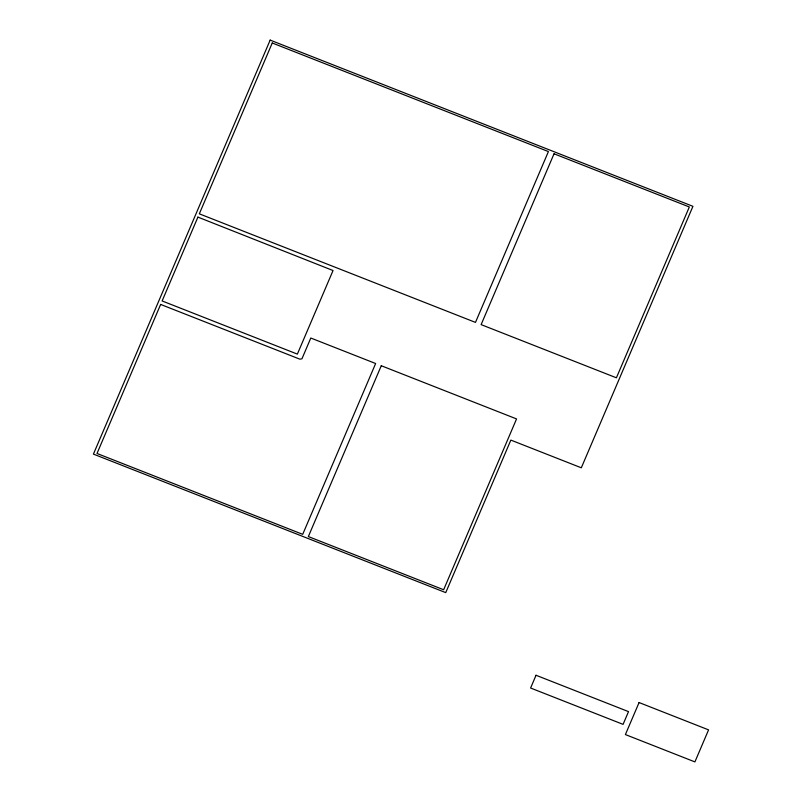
<?xml version="1.0" encoding="UTF-8"?>
<svg xmlns="http://www.w3.org/2000/svg" width="802" height="802" viewBox="0 0 802 802"><rect width="100%" height="100%" fill="white"/><g stroke="black" fill="none" stroke-linecap="round" stroke-linejoin="round"><path stroke-width="1.2" d="M270.164 40.1L93.423 454.102L445.742 592.628L510.854 440.097L581.31 467.797L692.938 206.325L270.164 40.1M160.641 304.429L97.012 453.471L302.705 534.343L375.637 363.517L310.805 338.023L301.943 358.805L299.878 359.176L160.641 304.429M197.914 217.111L162.124 300.95L297.362 354.113L333.041 270.535L197.914 217.111M272.249 42.987L199.317 213.823L475.476 322.394L548.408 151.568L272.249 42.987M381.271 365.732L308.349 536.558L443.636 589.751L516.558 418.925L381.271 365.732M554.042 153.784L481.12 324.62L616.407 377.802L689.329 206.976L554.042 153.784M536.037 675.264L530.603 688.016L623.074 724.366L628.517 711.625L536.037 675.264M639.074 702.542L625.4 734.572L694.903 761.9L708.577 729.87L639.074 702.542"/></g></svg>
